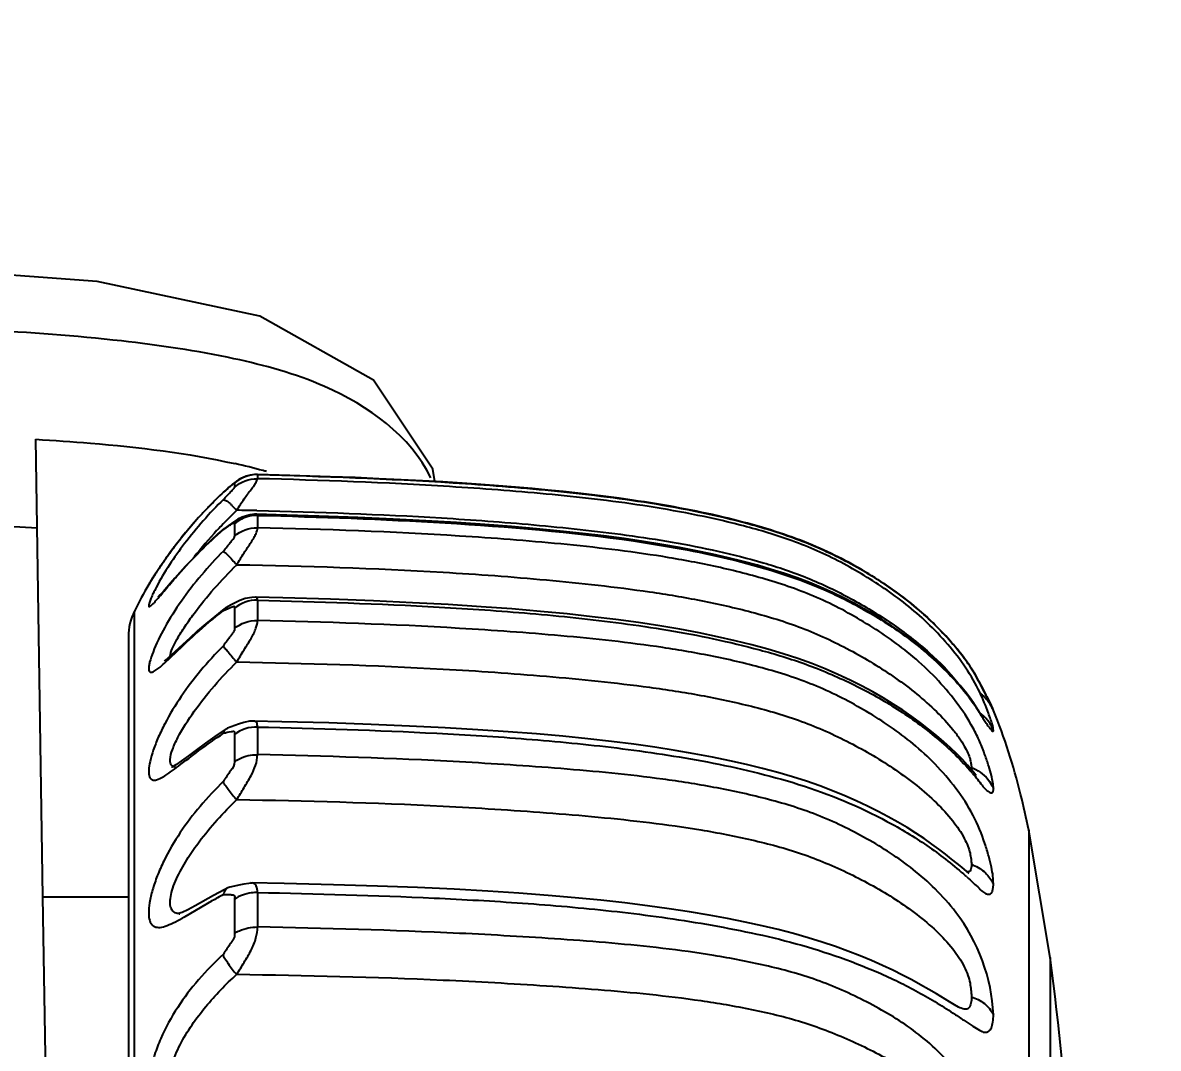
# Model space of a CAD drawing. Header units: millimetres. Extents: x 7426 to 8300, y 123 to 421.
# Drawn here: x 8018.416 to 8020.738, y 218.113 to 220.21 of the extents above; entities that cross this region are included whole.
import ezdxf

# ---------------------------------------------------------------- set-up
doc = ezdxf.new("R2010")
doc.units = ezdxf.units.MM
doc.layers.add('20_ALL_FEATURES', color=7, linetype='Continuous')
doc.layers.add('多重引线', color=7, linetype='Continuous')
doc.styles.add('微软雅黑', font='msyh.ttc')
doc.dimstyles.new('尺寸标注_1_4比例', dxfattribs={"dimtxt": 2.1, "dimasz": 1.7, "dimexe": 0.5, "dimexo": 0.4, "dimgap": 0.5, "dimtad": 1, "dimdec": 1, "dimlfac": 4, "dimdsep": 46, "dimtxsty": '微软雅黑', "dimcen": 0.09, "dimadec": 0, "dimazin": 0, "dimtp": 0.01, "dimtm": 0.01, "dimtfac": 1, "dimtdec": 1, "dimtofl": 0, "dimtmove": 0, "dimatfit": 3, "dimfxl": 1, "dimtolj": 1, "dimarcsym": 0})

# ---------------------------------------------------------------- blocks, each defined once
blk = doc.blocks.new('*D892')
at = {"layer": 'Defpoints', "color": 0}
for p in [(8005.9013, 222.373), (8005.9013, 211.5275), (8034.5959, 211.5275)]:
    blk.add_point(p, dxfattribs=at)
at = {"layer": '多重引线', "color": 0, "lineweight": -2}
for p, q in [((8006.3013, 222.373), (8035.0959, 222.373)), ((8034.5959, 220.673), (8034.5959, 213.2275)), ((8006.3013, 211.5275), (8035.0959, 211.5275))]:
    blk.add_line(p, q, dxfattribs=at)
at = {"layer": '多重引线', "color": 0}
for points in [[(8034.8793, 220.673), (8034.3126, 220.673), (8034.5959, 222.373)], [(8034.3126, 213.2275), (8034.8793, 213.2275), (8034.5959, 211.5275)]]:
    blk.add_solid(points, dxfattribs=at)
at = {"layer": '多重引线', "color": 0, "insert": (8033.0107, 216.9502), "char_height": 2.1, "attachment_point": 5, "rotation": 90, "style": '微软雅黑'}
blk.add_mtext('\\A1;43.4', dxfattribs=at)

msp = doc.modelspace()

# ---------------------------------------------------------------- linework, layer by layer
at = {"layer": '20_ALL_FEATURES', "color": 7, "linetype": 'Continuous'}
for p, q in [((8018.457, 218.4224), (8018.4423, 219.358)), ((8018.9616, 219.2843), (8018.8955, 219.2861)), ((8018.8957, 219.2859), (8018.8956, 219.2861)), ((8018.8957, 219.2859), (8018.8957, 219.2775)), ((8019.0445, 219.2816), (8018.9616, 219.2843)), ((8019.0956, 219.2796), (8019.0445, 219.2816)), ((8019.144, 219.2775), (8019.0956, 219.2796)), ((8019.1899, 219.2753), (8019.144, 219.2775)), ((8019.2335, 219.273), (8019.1899, 219.2753)), ((8018.8485, 219.2683), (8018.8485, 219.2598)), ((8019.275, 219.2707), (8019.2335, 219.273)), ((8019.3146, 219.2681), (8019.275, 219.2707)), ((8019.3525, 219.2655), (8019.3146, 219.2681)), ((8019.3889, 219.2628), (8019.3525, 219.2655)), ((8019.4238, 219.26), (8019.3889, 219.2628)), ((8019.4573, 219.2571), (8019.4238, 219.26)), ((8019.4897, 219.2541), (8019.4573, 219.2571)), ((8019.5208, 219.251), (8019.4897, 219.2541)), ((8018.8265, 219.2502), (8018.8085, 219.2329)), ((8018.8262, 219.2499), (8018.8264, 219.2501)), ((8019.5509, 219.2477), (8019.5208, 219.251)), ((8019.58, 219.2444), (8019.5509, 219.2477)), ((8019.6081, 219.2409), (8019.58, 219.2444)), ((8019.6354, 219.2373), (8019.6081, 219.2409)), ((8018.8485, 219.1852), (8018.8485, 219.16)), ((8018.8945, 219.2046), (8018.8942, 219.2046)), ((8018.8957, 219.2025), (8018.8957, 219.1772)), ((8018.4452, 219.1766), (8018.3511, 219.1816)), ((8018.7455, 219.1635), (8018.7202, 219.1309)), ((8018.8262, 219.1735), (8018.8278, 219.1756)), ((8018.8278, 219.1756), (8018.8282, 219.1759)), ((8018.7275, 219.1403), (8018.7121, 219.1195)), ((8018.7379, 219.1539), (8018.7388, 219.1551)), ((8018.7202, 219.1309), (8018.6999, 219.1023)), ((8018.6999, 219.1023), (8018.6852, 219.0803)), ((8018.677, 219.0673), (8018.6734, 219.0613)), ((8018.6852, 219.0803), (8018.677, 219.0673)), ((8018.8957, 219.029), (8018.8957, 218.9875)), ((8018.6438, 219.0067), (8018.6441, 212.0882)), ((8018.8262, 219.0078), (8018.8295, 219.0128)), ((8018.8262, 219.0078), (8018.8357, 219.0122)), ((8018.8295, 219.0129), (8018.8273, 219.0112)), ((8018.8357, 219.0122), (8018.8418, 219.0148)), ((8018.8485, 219.0125), (8018.8485, 218.9712)), ((8018.6318, 218.9546), (8018.6318, 212.1403)), ((8020.3861, 218.8343), (8020.3793, 218.8485)), ((8020.3986, 218.8089), (8020.3999, 218.8056)), ((8020.4009, 218.8036), (8020.3995, 218.8075)), ((8020.3999, 218.8056), (8020.4008, 218.8038)), ((8020.4009, 218.8036), (8020.4009, 218.8035)), ((8018.832, 218.766), (8018.8295, 218.7643)), ((8018.832, 218.766), (8018.8344, 218.7672)), ((8018.8957, 218.7697), (8018.8957, 218.7131)), ((8018.8485, 218.7545), (8018.8485, 218.6982)), ((8020.3527, 218.6816), (8020.353, 218.6812)), ((8020.4735, 218.5587), (8020.4735, 212.5362)), ((8020.5171, 218.2985), (8020.4735, 218.5587)), ((8020.3516, 218.4701), (8020.3363, 218.4829)), ((8018.8352, 218.441), (8018.8289, 218.4376)), ((8018.885, 218.4504), (8018.8784, 218.4499)), ((8018.4721, 217.5272), (8018.457, 218.4224)), ((8018.4584, 218.4224), (8018.6318, 218.4224)), ((8018.8289, 218.4376), (8018.8061, 218.4251)), ((8018.8485, 218.4176), (8018.8485, 218.3475)), ((8018.8957, 218.4312), (8018.8957, 218.3608)), ((8018.7481, 218.3825), (8018.8026, 218.414)), ((8018.7354, 218.3881), (8018.7318, 218.3885)), ((8018.7367, 218.3881), (8018.7366, 218.3881)), ((8018.7418, 218.3905), (8018.7392, 218.3895)), ((8020.5171, 218.2985), (8020.5171, 212.7963))]:
    msp.add_line(p, q, dxfattribs=at)
for points in [[(8019.2585, 219.2716), (8019.2543, 219.2971), (8019.1332, 219.4787), (8018.9005, 219.6096), (8018.5677, 219.6807), (8018.1701, 219.7097), (8017.7331, 219.7186), (8017.4068, 219.7198)], [(8018.8956, 219.286), (8018.8897, 219.2859), (8018.8807, 219.2847), (8018.8725, 219.2826), (8018.8648, 219.2795), (8018.8578, 219.2758), (8018.8521, 219.272), (8018.8447, 219.266), (8018.8351, 219.2577), (8018.8264, 219.2501)], [(8018.8701, 219.2816), (8018.8619, 219.2781), (8018.8607, 219.2773)], [(8018.8085, 219.2329), (8018.7754, 219.1982), (8018.7455, 219.1635)], [(8020.3886, 218.8296), (8020.3834, 218.8393), (8020.3821, 218.8418), (8020.3807, 218.8444), (8020.3793, 218.8471), (8020.3777, 218.8503), (8020.376, 218.8537), (8020.3742, 218.8573), (8020.3722, 218.8612), (8020.3701, 218.8651), (8020.368, 218.8691), (8020.3657, 218.8732), (8020.3634, 218.8773), (8020.3608, 218.8816), (8020.3581, 218.886), (8020.3554, 218.8903), (8020.3525, 218.8947), (8020.3496, 218.8991), (8020.3465, 218.9034), (8020.3434, 218.9078), (8020.3402, 218.9121), (8020.3369, 218.9164), (8020.3336, 218.9208), (8020.3301, 218.9251), (8020.3266, 218.9295), (8020.323, 218.9338), (8020.3193, 218.9382), (8020.3155, 218.9426), (8020.3116, 218.9469), (8020.3077, 218.9513), (8020.3036, 218.9558), (8020.2995, 218.9602), (8020.2953, 218.9646), (8020.291, 218.9691), (8020.2866, 218.9735), (8020.2821, 218.9779), (8020.2776, 218.9824), (8020.273, 218.9868), (8020.2683, 218.9912), (8020.2636, 218.9956), (8020.2587, 218.9999), (8020.2539, 219.0042), (8020.2489, 219.0086), (8020.2439, 219.0128), (8020.2388, 219.0171), (8020.2337, 219.0213), (8020.2284, 219.0256), (8020.2231, 219.0298), (8020.2177, 219.0339), (8020.2122, 219.0381), (8020.2066, 219.0422), (8020.2009, 219.0464), (8020.1952, 219.0505), (8020.1893, 219.0546), (8020.1834, 219.0587), (8020.1774, 219.0627), (8020.1713, 219.0667), (8020.1651, 219.0707), (8020.1589, 219.0747), (8020.1525, 219.0786), (8020.1461, 219.0826), (8020.1396, 219.0865), (8020.133, 219.0904), (8020.1263, 219.0943), (8020.1195, 219.0982), (8020.1126, 219.102), (8020.1056, 219.1058), (8020.0985, 219.1096), (8020.0914, 219.1133), (8020.0841, 219.117), (8020.0768, 219.1207), (8020.0694, 219.1243), (8020.0618, 219.1279), (8020.0542, 219.1314), (8020.0464, 219.1349), (8020.0386, 219.1383), (8020.0306, 219.1417), (8020.0225, 219.145), (8020.0143, 219.1483), (8020.0061, 219.1515), (8019.9977, 219.1547), (8019.9892, 219.1578), (8019.9805, 219.1608), (8019.9718, 219.1638), (8019.963, 219.1668), (8019.954, 219.1697), (8019.9449, 219.1726), (8019.9357, 219.1754), (8019.9264, 219.1782), (8019.917, 219.1809), (8019.9074, 219.1836), (8019.8978, 219.1863), (8019.888, 219.1889), (8019.878, 219.1915), (8019.868, 219.1941), (8019.8578, 219.1966), (8019.8475, 219.1991), (8019.837, 219.2015), (8019.8264, 219.2039), (8019.8157, 219.2063), (8019.8048, 219.2086), (8019.7938, 219.2109), (8019.7826, 219.2131), (8019.7713, 219.2153), (8019.7598, 219.2175), (8019.7482, 219.2196), (8019.7364, 219.2217), (8019.7244, 219.2238), (8019.7122, 219.2258), (8019.6999, 219.2278), (8019.6874, 219.2298), (8019.6746, 219.2317), (8019.6618, 219.2336), (8019.6354, 219.2373)], [(8018.8942, 219.2047), (8018.8896, 219.2047), (8018.8811, 219.2037), (8018.8731, 219.2018), (8018.8645, 219.1989), (8018.8558, 219.1946), (8018.8492, 219.1904), (8018.8428, 219.1861), (8018.8359, 219.1813), (8018.8282, 219.1759)], [(8020.3808, 218.7884), (8020.3797, 218.7897), (8020.3783, 218.7915), (8020.3762, 218.7944), (8020.3728, 218.7997), (8020.3672, 218.8085), (8020.3604, 218.819), (8020.3521, 218.8306), (8020.3429, 218.8424), (8020.3329, 218.8544), (8020.3222, 218.8664), (8020.3107, 218.8786), (8020.2985, 218.891), (8020.2855, 218.9034), (8020.2717, 218.916), (8020.2572, 218.9285), (8020.2421, 218.9408), (8020.2264, 218.953), (8020.2098, 218.965), (8020.1925, 218.9769), (8020.1744, 218.9886), (8020.1556, 219.0002), (8020.136, 219.0116), (8020.1155, 219.0229), (8020.0942, 219.0339), (8020.072, 219.0446), (8020.0489, 219.0549), (8020.0248, 219.0649), (8019.9997, 219.0744), (8019.9736, 219.0834), (8019.9464, 219.092), (8019.9181, 219.1003), (8019.8888, 219.1083), (8019.8582, 219.1159), (8019.8264, 219.1232), (8019.7933, 219.1302), (8019.7588, 219.1368), (8019.7227, 219.1432), (8019.685, 219.1492), (8019.6455, 219.1549), (8019.6042, 219.1604), (8019.5607, 219.1656), (8019.5149, 219.1705), (8019.4665, 219.1752), (8019.4152, 219.1796), (8019.3608, 219.1838), (8019.3027, 219.1877), (8019.2404, 219.1914), (8019.1733, 219.1948), (8019.1007, 219.198), (8019.0214, 219.2009), (8018.9342, 219.2035), (8018.8945, 219.2046)], [(8018.8277, 219.1756), (8018.815, 219.1644), (8018.8002, 219.1508), (8018.7862, 219.1373), (8018.7726, 219.1238), (8018.7598, 219.1105), (8018.7478, 219.0977), (8018.7368, 219.0856), (8018.7268, 219.0742), (8018.7177, 219.0637)], [(8018.7177, 219.0637), (8018.7027, 219.0462), (8018.697, 219.0397), (8018.6928, 219.0351), (8018.692, 219.0342)], [(8018.8923, 219.0351), (8018.8839, 219.0348), (8018.8706, 219.0326), (8018.8598, 219.0285), (8018.8512, 219.0243), (8018.8422, 219.0197), (8018.8309, 219.0137)], [(8020.3663, 218.6703), (8020.3637, 218.6733), (8020.357, 218.6814), (8020.348, 218.6918), (8020.3375, 218.703), (8020.3259, 218.7148), (8020.3131, 218.727), (8020.2993, 218.7395), (8020.2843, 218.7524), (8020.2684, 218.7655), (8020.2517, 218.7785), (8020.2341, 218.7913), (8020.2156, 218.8041), (8020.1961, 218.8167), (8020.1756, 218.8292), (8020.154, 218.8415), (8020.1314, 218.8536), (8020.1077, 218.8656), (8020.0828, 218.8772), (8020.0568, 218.8885), (8020.0295, 218.8993), (8020.001, 218.9096), (8019.971, 218.9194), (8019.9397, 218.9287), (8019.9069, 218.9376), (8019.8727, 218.9462), (8019.8368, 218.9543), (8019.7993, 218.9621), (8019.7599, 218.9695), (8019.7185, 218.9765), (8019.6749, 218.9831), (8019.629, 218.9894), (8019.5805, 218.9953), (8019.529, 219.0009), (8019.4743, 219.0062), (8019.4159, 219.0111), (8019.3533, 219.0157), (8019.2859, 219.0199), (8019.2127, 219.0238), (8019.1329, 219.0275), (8019.045, 219.0308), (8018.9473, 219.0337), (8018.8919, 219.0351)], [(8018.8273, 219.0112), (8018.8083, 218.996), (8018.7904, 218.981), (8018.7733, 218.9661), (8018.7573, 218.9516), (8018.7429, 218.9383)], [(8018.7429, 218.9383), (8018.7195, 218.9166), (8018.7111, 218.9091), (8018.7058, 218.9048), (8018.7051, 218.9044)], [(8020.3796, 218.8339), (8020.3786, 218.8349), (8020.3775, 218.8358), (8020.3765, 218.8366), (8020.3755, 218.8374), (8020.375, 218.8378)], [(8020.3902, 218.8224), (8020.3892, 218.8237), (8020.3881, 218.825), (8020.3871, 218.8262), (8020.386, 218.8275), (8020.385, 218.8286), (8020.3839, 218.8298), (8020.3829, 218.8309), (8020.3818, 218.8319), (8020.3807, 218.8329), (8020.3796, 218.8339)], [(8020.3969, 218.8127), (8020.3962, 218.8144), (8020.3951, 218.8167), (8020.394, 218.8191), (8020.3928, 218.8216), (8020.3915, 218.8242), (8020.3901, 218.827), (8020.3886, 218.8296)], [(8020.395, 218.8153), (8020.3941, 218.8168), (8020.3931, 218.8182), (8020.3922, 218.8197), (8020.3912, 218.821), (8020.3902, 218.8224)], [(8020.3995, 218.8075), (8020.3959, 218.8147), (8020.394, 218.8182)], [(8020.3985, 218.8089), (8020.3977, 218.8105), (8020.3968, 218.8121), (8020.3959, 218.8137), (8020.395, 218.8153)], [(8020.4001, 218.8055), (8020.3993, 218.8072), (8020.3985, 218.8089)], [(8018.8295, 218.7643), (8018.8087, 218.7502), (8018.7893, 218.7364), (8018.7711, 218.7231), (8018.7547, 218.7109), (8018.7404, 218.7005), (8018.7288, 218.6925), (8018.7211, 218.6879), (8018.7201, 218.6873)], [(8018.888, 218.7818), (8018.8791, 218.7814), (8018.8677, 218.7789), (8018.8572, 218.7754), (8018.8344, 218.7672)], [(8020.3363, 218.4829), (8020.3266, 218.4909), (8020.3155, 218.4998), (8020.3031, 218.5095), (8020.2895, 218.5197), (8020.2748, 218.5304), (8020.259, 218.5415), (8020.2421, 218.5527), (8020.2243, 218.5639), (8020.2055, 218.5751), (8020.1857, 218.5862), (8020.1649, 218.5972), (8020.1432, 218.608), (8020.1205, 218.6187), (8020.0968, 218.6292), (8020.072, 218.6394), (8020.046, 218.6493), (8020.0187, 218.6588), (8019.9901, 218.6679), (8019.9602, 218.6766), (8019.9289, 218.685), (8019.8962, 218.693), (8019.8621, 218.7007), (8019.8264, 218.7081), (8019.789, 218.7151), (8019.7498, 218.7219), (8019.7086, 218.7283), (8019.6653, 218.7343), (8019.6197, 218.7401), (8019.5715, 218.7456), (8019.5204, 218.7507), (8019.4661, 218.7555), (8019.4082, 218.76), (8019.3462, 218.7642), (8019.2794, 218.7681), (8019.207, 218.7716), (8019.1282, 218.7749), (8019.0415, 218.7779), (8018.9453, 218.7806), (8018.8877, 218.7819)], [(8018.8784, 218.4499), (8018.8677, 218.4482), (8018.8577, 218.4462), (8018.8487, 218.4443), (8018.8389, 218.4423)], [(8020.2844, 218.2238), (8020.2688, 218.233), (8020.2519, 218.2426), (8020.234, 218.2524), (8020.215, 218.2623), (8020.195, 218.2722), (8020.1738, 218.2821), (8020.1515, 218.292), (8020.1281, 218.3017), (8020.1035, 218.3114), (8020.0777, 218.3208), (8020.0506, 218.3299), (8020.0221, 218.3388), (8019.9922, 218.3473), (8019.9608, 218.3554), (8019.9279, 218.3633), (8019.8934, 218.3708), (8019.8573, 218.3781), (8019.8194, 218.3851), (8019.7796, 218.3918), (8019.7378, 218.3982), (8019.6937, 218.4042), (8019.6471, 218.41), (8019.5979, 218.4155), (8019.5457, 218.4206), (8019.49, 218.4254), (8019.4306, 218.4299), (8019.3668, 218.434), (8019.298, 218.4378), (8019.2232, 218.4412), (8019.1414, 218.4444), (8019.0513, 218.4473), (8018.9506, 218.4498), (8018.8817, 218.4512)], [(8018.8061, 218.4251), (8018.7681, 218.4038), (8018.7532, 218.3959), (8018.7418, 218.3905)], [(8018.7392, 218.3895), (8018.7352, 218.3881), (8018.7359, 218.388), (8018.7367, 218.388)], [(8020.3325, 218.1956), (8020.3295, 218.1971), (8020.3216, 218.2015), (8020.3111, 218.2077), (8020.2844, 218.2238)]]:
    msp.add_lwpolyline(points, dxfattribs=at)
for centre, radius, start, end in [((8018.5794, 218.0956), 1.2424, 74.7005, 77.4443), ((8018.615, 218.2292), 1.1041, 74.2919, 74.6527), ((8019.4496, 218.5873), 0.9097, 133.2549, 135.7649), ((8019.4428, 218.5944), 0.8999, 137.2109, 138.7977), ((8019.4355, 218.6012), 0.89, 135.772, 137.2099), ((8019.6496, 218.3876), 1.1467, 133.9711, 136.2056), ((8018.6001, 206.054), 13.1614, 88.71775, 88.89712), ((8019.4416, 218.5955), 0.8984, 138.7972, 140.1506), ((8018.8943, 219.1417), 0.0607, 88.6896, 89.6813), ((8019.4478, 218.5903), 0.9065, 140.1504, 141.4584), ((8019.5155, 218.5206), 0.958, 137.1685, 141.4519), ((8019.4809, 218.5509), 0.912, 136.2709, 137.0847), ((8019.5541, 218.0997), 1.2973, 123.6261, 124.1325), ((8019.4543, 218.5855), 0.9145, 142.8397, 143.8626), ((8019.4447, 218.5928), 0.9024, 142.1019, 142.8411), ((8019.4415, 218.5953), 0.8983, 141.5539, 142.1), ((8019.4373, 218.5977), 0.8936, 144.6427, 145.1388), ((8019.4445, 218.5927), 0.9023, 143.8614, 144.6419), ((8019.4216, 218.6086), 0.8744, 145.8203, 146.7269), ((8019.4265, 218.6053), 0.8804, 145.3169, 145.8182), ((8019.4329, 218.6008), 0.8882, 145.1391, 145.3175), ((8019.4148, 218.613), 0.8663, 147.3012, 147.7344), ((8019.4217, 218.6085), 0.8746, 146.872, 147.2992), ((8019.428, 218.6044), 0.8821, 146.7254, 146.8727), ((8019.4613, 218.6017), 0.9122, 149.7596, 153.6418), ((8018.8347, 219.0064), 0.00829, 117.7475, 128.7987), ((8020.2238, 218.7372), 0.1889, 22.2927, 23.5392), ((8020.0546, 218.4181), 0.3979, 40.2168, 41.4018), ((8020.3337, 218.4192), 0.0727, 68.9835, 71.9888), ((8019.8191, 217.8669), 0.7961, 48.4916, 49.1587), ((8019.7928, 216.6594), 2.0147, 118.6728, 119.4405), ((8018.7369, 218.4187), 0.0307, 267.1801, 269.4473), ((8018.3653, 219.0548), 0.7737, 299.1044, 299.6595), ((8020.367, 218.2864), 0.0971, 248.8651, 249.0812)]:
    msp.add_arc(centre, radius, start, end, dxfattribs=at)
for points, knots in [([(8019.25, 219.2791), (8019.2091, 219.3654), (8019.0637, 219.468), (8018.8361, 219.5294), (8018.5071, 219.5779), (8018.0256, 219.5936), (8017.6218, 219.5951), (8017.4068, 219.5955)], [0, 0, 0, 0, 0.148904, 0.249489, 0.370621, 0.664916, 1, 1, 1, 1]), ([(8018.4423, 219.358), (8018.4795, 219.3559), (8018.616, 219.3464), (8018.7524, 219.33), (8018.8495, 219.3083)], [0, 0, 0, 0, 0.272736, 1, 1, 1, 1]), ([(8018.8534, 219.2129), (8018.8582, 219.2207), (8018.8674, 219.2353), (8018.8798, 219.2516), (8018.8885, 219.2627), (8018.8926, 219.2702), (8018.8957, 219.2749), (8018.8957, 219.2775)], [0, 0, 0, 0, 0.354085, 0.666681, 0.796496, 0.897748, 1, 1, 1, 1]), ([(8018.8957, 219.2859), (8019.0292, 219.2826), (8019.2298, 219.2751), (8019.4975, 219.2546), (8019.7001, 219.2303), (8019.8696, 219.1963), (8020.0051, 219.1541), (8020.1053, 219.1084), (8020.1848, 219.0595), (8020.2449, 219.013), (8020.2882, 218.973), (8020.328, 218.9292), (8020.3612, 218.8843), (8020.3805, 218.8437), (8020.3931, 218.8214), (8020.397, 218.8127)], [0, 0, 0, 0, 0.242302, 0.36414, 0.487094, 0.612567, 0.677228, 0.744191, 0.811906, 0.846079, 0.88186, 0.918681, 0.953547, 0.982642, 1, 1, 1, 1]), ([(8020.3906, 218.7982), (8020.3853, 218.8127), (8020.3725, 218.8446), (8020.3449, 218.8921), (8020.3082, 218.9392), (8020.2671, 218.9828), (8020.2234, 219.0208), (8020.178, 219.0536), (8020.1312, 219.0832), (8020.0675, 219.1189), (8019.9851, 219.1541), (8019.8519, 219.1929), (8019.6856, 219.2248), (8019.4866, 219.2472), (8019.2238, 219.267), (8019.0268, 219.2742), (8018.8957, 219.2775)], [0, 0, 0, 0, 0.02789, 0.062219, 0.099188, 0.13595, 0.170585, 0.204028, 0.237459, 0.270964, 0.336298, 0.399426, 0.52223, 0.642722, 0.762252, 1, 1, 1, 1]), ([(8018.8261, 219.2351), (8018.8286, 219.2377), (8018.8335, 219.2428), (8018.8396, 219.2492), (8018.8441, 219.254), (8018.8471, 219.257), (8018.8483, 219.2586), (8018.8495, 219.2598), (8018.8487, 219.2598), (8018.8485, 219.2598)], [0, 0, 0, 0, 0.311291, 0.617724, 0.765641, 0.904878, 0.95682, 0.98178, 1, 1, 1, 1]), ([(8018.8262, 219.2499), (8018.8306, 219.2538), (8018.8364, 219.259), (8018.8423, 219.264), (8018.8438, 219.2652)], [0, 0, 0, 0, 0.759498, 1, 1, 1, 1]), ([(8018.8438, 219.2652), (8018.8447, 219.2659), (8018.8465, 219.2672), (8018.8477, 219.2687), (8018.8496, 219.2694), (8018.8488, 219.2685), (8018.8485, 219.2683)], [0, 0, 0, 0, 0.458074, 0.786071, 0.86091, 1, 1, 1, 1]), ([(8018.8261, 219.2351), (8018.7976, 219.2069), (8018.7473, 219.15), (8018.7052, 219.0867), (8018.6886, 219.0552)], [0, 0, 0, 0, 0.530247, 1, 1, 1, 1]), ([(8018.8261, 219.2351), (8018.8254, 219.2342), (8018.8301, 219.234), (8018.8325, 219.2323), (8018.8363, 219.2298), (8018.84, 219.2263), (8018.8457, 219.2205), (8018.8501, 219.2159), (8018.8534, 219.2129)], [0, 0, 0, 0, 0.097661, 0.194865, 0.315647, 0.459623, 0.624362, 1, 1, 1, 1]), ([(8018.8946, 219.2121), (8019.0205, 219.2093), (8019.2095, 219.2026), (8019.4613, 219.1842), (8019.6503, 219.1639), (8019.8071, 219.1379), (8019.9306, 219.1067), (8020.0222, 219.076), (8020.11, 219.0336), (8020.1937, 218.9829), (8020.268, 218.9255), (8020.3113, 218.8821), (8020.3286, 218.8595)], [0, 0, 0, 0, 0.248799, 0.373631, 0.49892, 0.624306, 0.687302, 0.750698, 0.814741, 0.879598, 0.943709, 1, 1, 1, 1]), ([(8018.8357, 219.1799), (8018.838, 219.1814), (8018.8415, 219.1838), (8018.8458, 219.1863), (8018.8477, 219.1874), (8018.849, 219.1877), (8018.8492, 219.1863), (8018.8487, 219.1857), (8018.8485, 219.1852)], [0, 0, 0, 0, 0.465546, 0.714812, 0.821147, 0.85956, 0.906966, 1, 1, 1, 1]), ([(8018.8957, 219.2025), (8018.8957, 219.2028), (8018.8956, 219.2036), (8018.895, 219.2046), (8018.8945, 219.2046)], [0, 0, 0, 0, 0.361141, 1, 1, 1, 1]), ([(8018.8957, 219.2025), (8019.0237, 219.1993), (8019.2806, 219.1899), (8019.6031, 219.1634), (8019.8623, 219.1168), (8020.0259, 219.0677), (8020.1498, 219.004), (8020.2242, 218.9549), (8020.2795, 218.9084), (8020.3185, 218.8699), (8020.3524, 218.8309), (8020.3699, 218.8032), (8020.3777, 218.7904)], [0, 0, 0, 0, 0.240702, 0.483548, 0.607525, 0.735916, 0.802638, 0.86886, 0.903152, 0.938435, 0.971823, 1, 1, 1, 1]), ([(8018.7097, 219.0534), (8018.7177, 219.063), (8018.7541, 219.1053), (8018.7935, 219.1451), (8018.8262, 219.1735)], [0, 0, 0, 0, 0.224262, 1, 1, 1, 1]), ([(8018.8261, 219.1296), (8018.8286, 219.1326), (8018.8335, 219.1385), (8018.8396, 219.1458), (8018.8442, 219.1516), (8018.847, 219.155), (8018.8485, 219.1573), (8018.8494, 219.1589), (8018.8488, 219.1596), (8018.8485, 219.16)], [0, 0, 0, 0, 0.299887, 0.596213, 0.740385, 0.878063, 0.933125, 0.966964, 1, 1, 1, 1]), ([(8018.8535, 219.1016), (8018.8583, 219.1097), (8018.8677, 219.1253), (8018.8801, 219.1433), (8018.8886, 219.1564), (8018.8932, 219.1663), (8018.8957, 219.1732), (8018.8957, 219.1772)], [0, 0, 0, 0, 0.325914, 0.624589, 0.754453, 0.862847, 1, 1, 1, 1]), ([(8020.4009, 218.6443), (8020.4008, 218.6461), (8020.4009, 218.65), (8020.3997, 218.6589), (8020.3966, 218.6722), (8020.3909, 218.6912), (8020.3834, 218.7143), (8020.3731, 218.7404), (8020.355, 218.7777), (8020.3136, 218.8396), (8020.2419, 218.9145), (8020.1431, 218.9827), (8020.0417, 219.037), (8019.9356, 219.0732), (8019.8301, 219.0994), (8019.6907, 219.1251), (8019.517, 219.1452), (8019.2406, 219.1664), (8019.0335, 219.1738), (8018.8957, 219.1772)], [0, 0, 0, 0, 0.003165, 0.006863, 0.015628, 0.027089, 0.041571, 0.058246, 0.076236, 0.114058, 0.188243, 0.256296, 0.323878, 0.388906, 0.452183, 0.514397, 0.636991, 0.758474, 1, 1, 1, 1]), ([(8018.8261, 219.1296), (8018.7948, 219.098), (8018.7517, 219.0474), (8018.7066, 218.976), (8018.6887, 218.9402), (8018.6821, 218.923)], [0, 0, 0, 0, 0.528071, 0.781529, 1, 1, 1, 1]), ([(8018.8261, 219.1296), (8018.8253, 219.1283), (8018.8318, 219.1252), (8018.8363, 219.1201), (8018.8445, 219.1111), (8018.85, 219.1047), (8018.8535, 219.1016)], [0, 0, 0, 0, 0.120105, 0.343887, 0.647825, 1, 1, 1, 1]), ([(8018.7172, 218.9144), (8018.7174, 218.9196), (8018.7221, 218.9324), (8018.7327, 218.9526), (8018.7479, 218.9766), (8018.7724, 219.0111), (8018.807, 219.0538), (8018.8376, 219.0859), (8018.8535, 219.1016)], [0, 0, 0, 0, 0.067175, 0.170142, 0.294981, 0.430564, 0.713176, 1, 1, 1, 1]), ([(8018.8535, 219.1016), (8018.9942, 219.099), (8019.2055, 219.0923), (8019.487, 219.0717), (8019.6629, 219.0525), (8019.8028, 219.0294), (8019.9069, 219.0059), (8020.0099, 218.9746), (8020.1085, 218.9287), (8020.1864, 218.8813), (8020.2447, 218.8376), (8020.2839, 218.8027), (8020.3124, 218.7723), (8020.3307, 218.7481), (8020.3411, 218.7318), (8020.3486, 218.7175), (8020.3526, 218.7069), (8020.3543, 218.6997), (8020.3551, 218.695), (8020.3557, 218.6912), (8020.3559, 218.6885), (8020.3564, 218.6871), (8020.3562, 218.6866)], [0, 0, 0, 0, 0.258865, 0.388781, 0.519077, 0.584237, 0.649566, 0.7153, 0.781738, 0.849115, 0.882713, 0.915495, 0.94565, 0.959154, 0.97117, 0.981204, 0.988859, 0.991976, 0.994837, 0.997591, 0.998972, 1, 1, 1, 1]), ([(8018.6732, 219.0611), (8018.673, 219.0607), (8018.6722, 219.0601), (8018.6729, 219.06), (8018.673, 219.061), (8018.6738, 219.0618), (8018.6747, 219.0634), (8018.6764, 219.0661), (8018.6789, 219.0702), (8018.681, 219.0736), (8018.6822, 219.0755)], [0, 0, 0, 0, 0.061605, 0.062564, 0.099829, 0.165783, 0.257363, 0.371456, 0.655267, 1, 1, 1, 1]), ([(8018.6886, 219.0552), (8018.6865, 219.0512), (8018.6827, 219.0437), (8018.6781, 219.0336), (8018.6749, 219.0252), (8018.6734, 219.0205), (8018.673, 219.0157), (8018.6771, 219.0166), (8018.6801, 219.02), (8018.6832, 219.0228), (8018.6849, 219.0246)], [0, 0, 0, 0, 0.242507, 0.44313, 0.596832, 0.698094, 0.746189, 0.784146, 0.867735, 1, 1, 1, 1]), ([(8018.6849, 219.0246), (8018.6866, 219.0265), (8018.695, 219.0359), (8018.7031, 219.0457), (8018.7097, 219.0534)], [0, 0, 0, 0, 0.199018, 1, 1, 1, 1]), ([(8018.8957, 219.029), (8018.8956, 219.0304), (8018.8957, 219.0332), (8018.8934, 219.035), (8018.8923, 219.0351)], [0, 0, 0, 0, 0.592869, 1, 1, 1, 1]), ([(8018.8957, 219.029), (8019.0196, 219.0261), (8019.2057, 219.0197), (8019.4541, 219.0031), (8019.6416, 218.9835), (8019.7984, 218.9581), (8019.9238, 218.9282), (8020.0188, 218.8994), (8020.1112, 218.86), (8020.2001, 218.8115), (8020.2817, 218.7526), (8020.3307, 218.7065), (8020.3527, 218.6816)], [0, 0, 0, 0, 0.242032, 0.363621, 0.486042, 0.610204, 0.673428, 0.737833, 0.8038, 0.86932, 0.935149, 1, 1, 1, 1]), ([(8018.7205, 218.9144), (8018.7367, 218.9297), (8018.7706, 218.9623), (8018.8066, 218.9926), (8018.8261, 219.0078)], [0, 0, 0, 0, 0.47296, 1, 1, 1, 1]), ([(8018.8418, 219.0148), (8018.844, 219.0158), (8018.8504, 219.0185), (8018.8488, 219.0136), (8018.8485, 219.0125)], [0, 0, 0, 0, 0.673857, 1, 1, 1, 1]), ([(8018.8534, 218.9028), (8018.8584, 218.911), (8018.8679, 218.9273), (8018.8824, 218.9495), (8018.8926, 218.9693), (8018.8957, 218.9823), (8018.8957, 218.9875)], [0, 0, 0, 0, 0.302606, 0.590207, 0.834387, 1, 1, 1, 1]), ([(8020.4009, 218.4487), (8020.4007, 218.454), (8020.4004, 218.4656), (8020.3967, 218.4845), (8020.3912, 218.5068), (8020.3804, 218.5427), (8020.3609, 218.5908), (8020.3254, 218.645), (8020.2834, 218.6935), (8020.224, 218.7484), (8020.143, 218.803), (8020.0416, 218.8554), (8019.9355, 218.89), (8019.83, 218.9148), (8019.6907, 218.9388), (8019.5169, 218.9573), (8019.2406, 218.9773), (8019.0335, 218.9842), (8018.8957, 218.9875)], [0, 0, 0, 0, 0.009197, 0.020102, 0.03332, 0.049119, 0.085219, 0.123243, 0.161025, 0.19657, 0.263523, 0.33011, 0.394312, 0.456886, 0.518477, 0.639961, 0.760428, 1, 1, 1, 1]), ([(8018.8485, 218.9712), (8018.8487, 218.9704), (8018.8495, 218.9683), (8018.8471, 218.9646), (8018.8442, 218.9604), (8018.8394, 218.9539), (8018.8334, 218.9458), (8018.8285, 218.9392), (8018.8261, 218.9359)], [0, 0, 0, 0, 0.055154, 0.149292, 0.286656, 0.425989, 0.710811, 1, 1, 1, 1]), ([(8018.8261, 218.9359), (8018.8099, 218.9194), (8018.7794, 218.8862), (8018.739, 218.833), (8018.711, 218.7869), (8018.693, 218.7496), (8018.6827, 218.7238), (8018.676, 218.7011), (8018.6731, 218.6846), (8018.6732, 218.6741), (8018.6744, 218.6684), (8018.6766, 218.6641), (8018.6815, 218.6605), (8018.6912, 218.6616), (8018.7093, 218.6711), (8018.7236, 218.6818), (8018.734, 218.6897)], [0, 0, 0, 0, 0.180232, 0.350727, 0.519598, 0.599719, 0.672761, 0.735376, 0.784143, 0.80253, 0.817112, 0.828777, 0.839061, 0.862817, 0.89817, 1, 1, 1, 1]), ([(8018.8261, 218.9359), (8018.8252, 218.934), (8018.8311, 218.9292), (8018.8364, 218.9227), (8018.8442, 218.9127), (8018.8499, 218.9059), (8018.8534, 218.9028)], [0, 0, 0, 0, 0.146833, 0.377406, 0.673241, 1, 1, 1, 1]), ([(8018.6821, 218.923), (8018.6794, 218.9161), (8018.6761, 218.9066), (8018.6735, 218.8946), (8018.6731, 218.8885), (8018.6737, 218.8839), (8018.678, 218.8803), (8018.6822, 218.8825), (8018.6847, 218.8838)], [0, 0, 0, 0, 0.425106, 0.583745, 0.701978, 0.781921, 0.839615, 1, 1, 1, 1]), ([(8018.6847, 218.8838), (8018.6903, 218.887), (8018.7024, 218.8973), (8018.7138, 218.908), (8018.7205, 218.9144)], [0, 0, 0, 0, 0.411497, 1, 1, 1, 1]), ([(8018.7172, 218.7032), (8018.7176, 218.71), (8018.722, 218.7255), (8018.7376, 218.7591), (8018.7663, 218.8033), (8018.807, 218.8548), (8018.8377, 218.8871), (8018.8534, 218.9028)], [0, 0, 0, 0, 0.083278, 0.19458, 0.454884, 0.727134, 1, 1, 1, 1]), ([(8018.8534, 218.9028), (8018.9941, 218.9003), (8019.2055, 218.894), (8019.4869, 218.8745), (8019.6628, 218.8569), (8019.8028, 218.8354), (8019.9068, 218.8132), (8020.0098, 218.7835), (8020.1084, 218.7392), (8020.2017, 218.6843), (8020.2718, 218.6292), (8020.3173, 218.5802), (8020.338, 218.5496), (8020.3488, 218.5269), (8020.3533, 218.5126), (8020.3549, 218.5018), (8020.3557, 218.4947), (8020.356, 218.491), (8020.3563, 218.4892), (8020.3562, 218.4884)], [0, 0, 0, 0, 0.257724, 0.387035, 0.516645, 0.581405, 0.646269, 0.711439, 0.777185, 0.843735, 0.909349, 0.939571, 0.965871, 0.97671, 0.985542, 0.993073, 0.996701, 0.998535, 1, 1, 1, 1]), ([(8020.3777, 218.7904), (8020.3795, 218.7873), (8020.3822, 218.783), (8020.3859, 218.7777), (8020.3894, 218.7727), (8020.3937, 218.7674), (8020.3967, 218.7632), (8020.4004, 218.7602), (8020.4011, 218.7627), (8020.4009, 218.7635)], [0, 0, 0, 0, 0.269184, 0.385127, 0.489036, 0.731966, 0.877369, 0.936047, 1, 1, 1, 1]), ([(8020.4009, 218.7635), (8020.4007, 218.7643), (8020.4009, 218.7661), (8020.4002, 218.7704), (8020.3984, 218.777), (8020.3949, 218.7867), (8020.3922, 218.794), (8020.3906, 218.7982)], [0, 0, 0, 0, 0.06423, 0.14879, 0.353932, 0.629888, 1, 1, 1, 1]), ([(8020.4735, 218.5587), (8020.4683, 218.5833), (8020.4492, 218.6663), (8020.4243, 218.7483), (8020.4009, 218.8036)], [0, 0, 0, 0, 0.295153, 1, 1, 1, 1]), ([(8018.8262, 218.757), (8018.8264, 218.7579), (8018.8276, 218.7613), (8018.8298, 218.7645), (8018.832, 218.766)], [0, 0, 0, 0, 0.275373, 1, 1, 1, 1]), ([(8018.8957, 218.7697), (8018.8956, 218.7728), (8018.8958, 218.7788), (8018.8902, 218.7818), (8018.888, 218.7819)], [0, 0, 0, 0, 0.57934, 1, 1, 1, 1]), ([(8018.8957, 218.7697), (8019.018, 218.7671), (8019.2016, 218.7613), (8019.4467, 218.7462), (8019.6316, 218.7283), (8019.7862, 218.7053), (8019.91, 218.6787), (8020.0349, 218.6453), (8020.1553, 218.5954), (8020.2658, 218.5291), (8020.3158, 218.4898), (8020.3397, 218.4692)], [0, 0, 0, 0, 0.244205, 0.366848, 0.490255, 0.61522, 0.678663, 0.743032, 0.873392, 0.937, 1, 1, 1, 1]), ([(8018.734, 218.6897), (8018.7481, 218.7002), (8018.7781, 218.7236), (8018.8092, 218.7455), (8018.8262, 218.757)], [0, 0, 0, 0, 0.462239, 1, 1, 1, 1]), ([(8018.8417, 218.7605), (8018.8426, 218.7606), (8018.8443, 218.7608), (8018.8466, 218.7611), (8018.8489, 218.7603), (8018.8491, 218.7588), (8018.8491, 218.758)], [0, 0, 0, 0, 0.28787, 0.555004, 0.767842, 1, 1, 1, 1]), ([(8018.7235, 218.689), (8018.7214, 218.6898), (8018.7171, 218.6942), (8018.717, 218.7), (8018.7172, 218.7032)], [0, 0, 0, 0, 0.422496, 1, 1, 1, 1]), ([(8018.8485, 218.6982), (8018.8497, 218.6917), (8018.8386, 218.6778), (8018.831, 218.6659), (8018.8261, 218.6588)], [0, 0, 0, 0, 0.4358, 1, 1, 1, 1]), ([(8018.8485, 218.6981), (8018.8518, 218.7006), (8018.866, 218.7095), (8018.8831, 218.7134), (8018.8957, 218.7131)], [0, 0, 0, 0, 0.24562, 1, 1, 1, 1]), ([(8018.8534, 218.6213), (8018.8585, 218.6295), (8018.8681, 218.646), (8018.886, 218.6746), (8018.8957, 218.6983), (8018.8957, 218.7132)], [0, 0, 0, 0, 0.283614, 0.562905, 1, 1, 1, 1]), ([(8020.4009, 218.1818), (8020.398, 218.2559), (8020.3609, 218.3528), (8020.2834, 218.4385), (8020.224, 218.4914), (8020.1427, 218.543), (8020.0414, 218.5925), (8019.9354, 218.6245), (8019.8299, 218.6472), (8019.6906, 218.6691), (8019.5168, 218.6855), (8019.2405, 218.7037), (8019.0335, 218.7101), (8018.8957, 218.7132)], [0, 0, 0, 0, 0.128731, 0.165832, 0.20065, 0.266459, 0.332176, 0.395841, 0.458063, 0.519405, 0.640561, 0.760799, 1, 1, 1, 1]), ([(8020.3584, 218.675), (8020.3651, 218.667), (8020.3734, 218.6556), (8020.3842, 218.6426), (8020.3904, 218.6376), (8020.3948, 218.6346), (8020.3992, 218.635), (8020.4005, 218.6394), (8020.4011, 218.6423), (8020.4009, 218.6443)], [0, 0, 0, 0, 0.462145, 0.628311, 0.745574, 0.818767, 0.861533, 0.91409, 1, 1, 1, 1]), ([(8018.8261, 218.6588), (8018.8095, 218.6423), (8018.7781, 218.6089), (8018.7367, 218.5545), (8018.7084, 218.5062), (8018.6907, 218.4663), (8018.6809, 218.4379), (8018.6748, 218.4117), (8018.6721, 218.3875), (8018.6761, 218.3634), (8018.6943, 218.3587), (8018.7083, 218.3625), (8018.7243, 218.3694), (8018.7356, 218.3755), (8018.7416, 218.3788)], [0, 0, 0, 0, 0.172341, 0.336782, 0.502624, 0.583025, 0.658015, 0.724241, 0.778029, 0.844466, 0.871401, 0.905826, 0.949264, 1, 1, 1, 1]), ([(8018.8261, 218.6588), (8018.825, 218.6563), (8018.8306, 218.6502), (8018.8363, 218.6422), (8018.844, 218.6314), (8018.8499, 218.6244), (8018.8534, 218.6213)], [0, 0, 0, 0, 0.171488, 0.40894, 0.696431, 1, 1, 1, 1]), ([(8018.7543, 218.5031), (8018.7613, 218.514), (8018.7908, 218.5562), (8018.8258, 218.5944), (8018.8534, 218.6213)], [0, 0, 0, 0, 0.251414, 1, 1, 1, 1]), ([(8018.8534, 218.6213), (8018.9941, 218.619), (8019.2054, 218.6132), (8019.4868, 218.5954), (8019.6627, 218.5797), (8019.8027, 218.5603), (8019.9067, 218.5401), (8020.0096, 218.5128), (8020.1082, 218.4711), (8020.2016, 218.4194), (8020.2721, 218.3666), (8020.3176, 218.3182), (8020.3383, 218.2869), (8020.349, 218.2628), (8020.3533, 218.2468), (8020.355, 218.2342), (8020.3555, 218.2247), (8020.3565, 218.22), (8020.3562, 218.2178)], [0, 0, 0, 0, 0.257356, 0.386442, 0.515735, 0.580266, 0.644806, 0.709498, 0.774514, 0.840034, 0.90453, 0.934508, 0.961194, 0.972676, 0.982558, 0.991474, 0.995885, 1, 1, 1, 1]), ([(8018.7318, 218.3885), (8018.7289, 218.3891), (8018.7231, 218.3915), (8018.7177, 218.4005), (8018.7167, 218.4129), (8018.7188, 218.4281), (8018.7242, 218.4456), (8018.7353, 218.4714), (8018.7463, 218.4905), (8018.7543, 218.5031)], [0, 0, 0, 0, 0.067542, 0.138526, 0.230215, 0.34944, 0.492943, 0.653828, 1, 1, 1, 1]), ([(8020.3562, 218.4884), (8020.3563, 218.4861), (8020.3557, 218.4822), (8020.3547, 218.4771), (8020.3518, 218.4733), (8020.3488, 218.4732), (8020.3474, 218.4733)], [0, 0, 0, 0, 0.339564, 0.597288, 0.78969, 1, 1, 1, 1]), ([(8020.3598, 218.4871), (8020.3689, 218.4836), (8020.3855, 218.4731), (8020.3969, 218.4572), (8020.4009, 218.4487)], [0, 0, 0, 0, 0.510319, 1, 1, 1, 1]), ([(8020.3466, 218.4631), (8020.3512, 218.459), (8020.3597, 218.4514), (8020.3707, 218.4406), (8020.3796, 218.4322), (8020.3874, 218.4277), (8020.3945, 218.4273), (8020.3989, 218.4323), (8020.4003, 218.4397), (8020.4011, 218.4454), (8020.4009, 218.4487)], [0, 0, 0, 0, 0.221239, 0.409944, 0.55762, 0.660771, 0.730299, 0.792455, 0.879123, 1, 1, 1, 1]), ([(8018.8957, 218.4312), (8018.8956, 218.4358), (8018.8956, 218.4445), (8018.8883, 218.4503), (8018.8849, 218.4509)], [0, 0, 0, 0, 0.57981, 1, 1, 1, 1]), ([(8018.8262, 218.4271), (8018.8287, 218.4272), (8018.8336, 218.4273), (8018.8399, 218.4272), (8018.8445, 218.4267), (8018.8499, 218.4255), (8018.8493, 218.4201), (8018.8485, 218.4176)], [0, 0, 0, 0, 0.252841, 0.502638, 0.623334, 0.735039, 1, 1, 1, 1]), ([(8018.8957, 218.4312), (8018.8915, 218.4313), (8018.875, 218.4302), (8018.8587, 218.4245), (8018.8485, 218.4175)], [0, 0, 0, 0, 0.254837, 1, 1, 1, 1]), ([(8018.8957, 218.4312), (8019.0162, 218.4289), (8019.197, 218.4238), (8019.4384, 218.4105), (8019.6205, 218.3947), (8019.7727, 218.3745), (8019.8946, 218.3517), (8020.0174, 218.3238), (8020.1362, 218.283), (8020.2476, 218.2295), (8020.2986, 218.1976), (8020.3235, 218.1813)], [0, 0, 0, 0, 0.246245, 0.369867, 0.494172, 0.619833, 0.683442, 0.747744, 0.877179, 0.939052, 1, 1, 1, 1]), ([(8018.8485, 218.3475), (8018.8487, 218.3461), (8018.8495, 218.3429), (8018.8475, 218.3377), (8018.8441, 218.3326), (8018.8371, 218.3214), (8018.8309, 218.3124), (8018.8261, 218.305)], [0, 0, 0, 0, 0.085897, 0.194414, 0.328091, 0.460942, 1, 1, 1, 1]), ([(8018.8485, 218.3475), (8018.8518, 218.3497), (8018.8664, 218.3575), (8018.8832, 218.361), (8018.8957, 218.3608)], [0, 0, 0, 0, 0.24092, 1, 1, 1, 1]), ([(8018.8534, 218.2641), (8018.8586, 218.272), (8018.8684, 218.2884), (8018.8831, 218.3124), (8018.8933, 218.3368), (8018.8957, 218.3533), (8018.8957, 218.3608)], [0, 0, 0, 0, 0.265272, 0.535783, 0.790172, 1, 1, 1, 1]), ([(8020.4009, 217.85), (8020.4007, 217.8576), (8020.4005, 217.8736), (8020.397, 217.8986), (8020.3914, 217.9257), (8020.381, 217.9651), (8020.3617, 218.0148), (8020.3258, 218.0677), (8020.2834, 218.1125), (8020.2237, 218.1618), (8020.1424, 218.2094), (8020.041, 218.2546), (8019.9352, 218.2832), (8019.8298, 218.3034), (8019.6904, 218.3224), (8019.5167, 218.3364), (8019.2405, 218.3525), (8019.0335, 218.3581), (8018.8957, 218.3608)], [0, 0, 0, 0, 0.013232, 0.027688, 0.043683, 0.061262, 0.098411, 0.135397, 0.171336, 0.205113, 0.26938, 0.33403, 0.397093, 0.458958, 0.52007, 0.640959, 0.761033, 1, 1, 1, 1]), ([(8018.8261, 218.305), (8018.8083, 218.2884), (8018.7747, 218.2541), (8018.7307, 218.1969), (8018.7019, 218.1445), (8018.685, 218.1005), (8018.6767, 218.0688), (8018.6727, 218.0402), (8018.6735, 218.0165), (8018.679, 217.9981), (8018.691, 217.9866), (8018.7071, 217.9842), (8018.7321, 217.9883), (8018.7512, 217.9958), (8018.7646, 218.0011)], [0, 0, 0, 0, 0.163937, 0.32206, 0.484324, 0.563876, 0.638587, 0.704287, 0.757271, 0.797724, 0.830044, 0.863164, 0.902634, 1, 1, 1, 1]), ([(8018.8261, 218.305), (8018.8249, 218.3021), (8018.8303, 218.2949), (8018.8361, 218.2855), (8018.8438, 218.2743), (8018.8498, 218.2671), (8018.8534, 218.2641)], [0, 0, 0, 0, 0.19296, 0.437054, 0.716742, 1, 1, 1, 1]), ([(8020.6176, 215.5474), (8020.6176, 215.8731), (8020.6144, 216.454), (8020.5963, 217.2291), (8020.5667, 217.8209), (8020.5358, 218.1569), (8020.5171, 218.2985)], [0, 0, 0, 0, 0.354691, 0.632751, 0.844411, 1, 1, 1, 1]), ([(8018.7499, 218.0145), (8018.7425, 218.0145), (8018.7304, 218.0169), (8018.7203, 218.0295), (8018.7169, 218.0431), (8018.7171, 218.0598), (8018.7224, 218.0865), (8018.737, 218.1212), (8018.7611, 218.1609), (8018.7985, 218.2103), (8018.831, 218.2434), (8018.8534, 218.2641)], [0, 0, 0, 0, 0.070391, 0.106145, 0.148859, 0.201845, 0.26473, 0.408291, 0.558783, 0.707764, 1, 1, 1, 1]), ([(8018.8534, 218.2641), (8018.9941, 218.262), (8019.2053, 218.257), (8019.4515, 218.2433), (8019.5923, 218.2331), (8019.6977, 218.2237), (8019.8026, 218.2111), (8019.9066, 218.1934), (8020.0093, 218.169), (8020.0915, 218.1375), (8020.1549, 218.1071), (8020.2159, 218.0738), (8020.2722, 218.0347), (8020.3179, 217.9881), (8020.3385, 217.9568), (8020.3491, 217.932), (8020.3534, 217.9145), (8020.355, 217.9004), (8020.3555, 217.8895), (8020.3565, 217.8841), (8020.3562, 217.8814)], [0, 0, 0, 0, 0.257732, 0.386959, 0.451686, 0.516307, 0.580781, 0.645153, 0.709477, 0.773765, 0.805995, 0.838149, 0.901158, 0.930582, 0.957291, 0.969206, 0.979929, 0.99005, 0.995157, 1, 1, 1, 1]), ([(8020.3562, 218.2178), (8020.3563, 218.2134), (8020.3554, 218.206), (8020.3532, 218.197), (8020.3484, 218.1932), (8020.3415, 218.1922), (8020.3362, 218.1942), (8020.3323, 218.1957)], [0, 0, 0, 0, 0.306341, 0.526333, 0.615139, 0.712904, 1, 1, 1, 1]), ([(8020.3562, 218.2178), (8020.3657, 218.215), (8020.3836, 218.2058), (8020.3965, 218.1903), (8020.4009, 218.1818)], [0, 0, 0, 0, 0.507147, 1, 1, 1, 1]), ([(8020.3235, 218.1813), (8020.3299, 218.1771), (8020.3417, 218.1693), (8020.358, 218.1586), (8020.371, 218.1501), (8020.3819, 218.1445), (8020.3923, 218.1465), (8020.398, 218.1553), (8020.4001, 218.1673), (8020.4011, 218.1766), (8020.4009, 218.1818)], [0, 0, 0, 0, 0.198549, 0.370705, 0.508149, 0.606955, 0.681275, 0.759031, 0.863243, 1, 1, 1, 1])]:
    msp.add_open_spline(points, degree=3, knots=knots, dxfattribs=at)
for points in [[(8018.8957, 219.2859), (8018.8789, 219.2863), (8018.8611, 219.2794), (8018.8485, 219.2683)], [(8018.8485, 219.2598), (8018.8611, 219.271), (8018.8789, 219.2778), (8018.8957, 219.2775)], [(8018.8791, 219.2007), (8018.868, 219.1981), (8018.8571, 219.1927), (8018.8485, 219.1852)], [(8018.8947, 219.2025), (8018.8894, 219.2025), (8018.8842, 219.2019), (8018.8791, 219.2007)], [(8018.8485, 219.16), (8018.8612, 219.1709), (8018.879, 219.1775), (8018.8957, 219.1772)], [(8018.8957, 219.029), (8018.8791, 219.0294), (8018.8613, 219.0232), (8018.8485, 219.0125)], [(8018.644, 219.0067), (8018.6361, 218.9907), (8018.6319, 218.9724), (8018.6319, 218.9546)], [(8018.8485, 218.9712), (8018.8614, 218.9818), (8018.8791, 218.9878), (8018.8957, 218.9875)], [(8020.3894, 218.7831), (8020.3849, 218.7887), (8020.3796, 218.7939), (8020.3738, 218.7981)], [(8018.8957, 218.7697), (8018.8792, 218.7701), (8018.8616, 218.7646), (8018.8485, 218.7545)], [(8020.4009, 218.7635), (8020.3979, 218.7705), (8020.3941, 218.7771), (8020.3894, 218.7831)], [(8018.8262, 218.757), (8018.8313, 218.7583), (8018.8365, 218.7597), (8018.8417, 218.7605)], [(8018.8491, 218.758), (8018.8492, 218.7568), (8018.8489, 218.7556), (8018.8485, 218.7545)], [(8018.7279, 218.6882), (8018.7264, 218.6883), (8018.7249, 218.6885), (8018.7235, 218.689)], [(8020.3562, 218.6866), (8020.3563, 218.6853), (8020.356, 218.684), (8020.3557, 218.6828)], [(8020.3562, 218.6866), (8020.3624, 218.6844), (8020.3684, 218.6813), (8020.3738, 218.6775)], [(8020.3738, 218.6775), (8020.3856, 218.6694), (8020.3951, 218.6573), (8020.4009, 218.6443)], [(8018.8352, 218.441), (8018.8332, 218.4398), (8018.8314, 218.4382), (8018.83, 218.4362)], [(8018.839, 218.4423), (8018.8377, 218.442), (8018.8364, 218.4416), (8018.8352, 218.441)], [(8018.83, 218.4362), (8018.8281, 218.4335), (8018.8269, 218.4303), (8018.8261, 218.4271)]]:
    msp.add_open_spline(points, degree=3, dxfattribs=at)

# ---------------------------------------------------------------- dimensions: what is measured, and where the dimension line sits
at = {"layer": '多重引线', "color": 3}
dim = msp.add_linear_dim(base=(8034.5959, 211.5275), p1=(8005.9013, 222.373), p2=(8005.9013, 211.5275), angle=90, dimstyle='尺寸标注_1_4比例', dxfattribs=at)
dim.commit()
dim.dimension.update_dxf_attribs({"geometry": '*D892', "text_midpoint": (8034.5959, 216.9502), "dimtype": 160})

doc.saveas('drawing.dxf')
